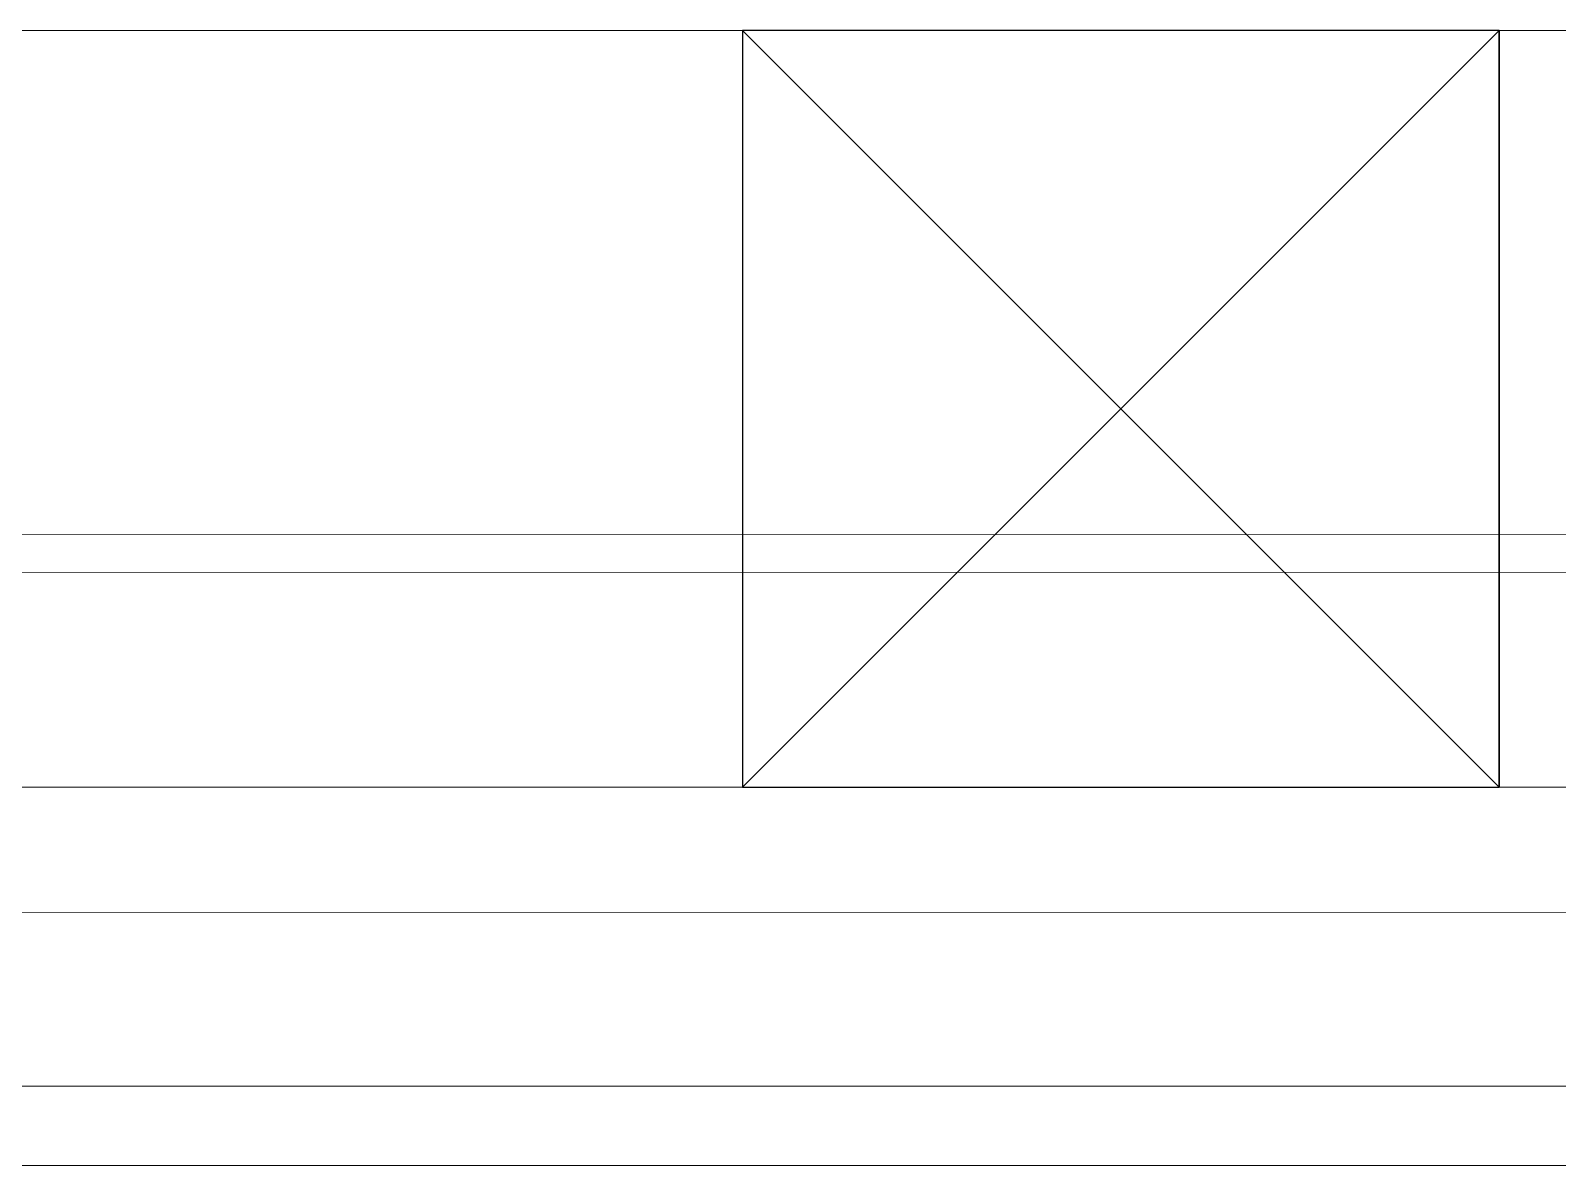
# Model space of a CAD drawing. Header units: millimetres. Extents: x -159872 to 386485, y -250577 to 158966.
# Drawn here: x 368363.1 to 368423.6, y 11313.4 to 11358.4 of the extents above; entities that cross this region are included whole.
import ezdxf

# ---------------------------------------------------------------- set-up
doc = ezdxf.new("R2010")
doc.units = ezdxf.units.MM
doc.layers.get('0').update_dxf_attribs({"lineweight": 25})
for name, color, linetype, lineweight in [('LDS-equipment-kitchen equipment', 3, 'Continuous', 13), ('WS-Fabs', 252, 'Continuous', 13), ('WS-FRAME HIDDEN', 68, 'Continuous', 5)]:
    doc.layers.add(name, color=color, linetype=linetype, lineweight=lineweight)

# ---------------------------------------------------------------- blocks, each defined once
blk = doc.blocks.new('30 X 30 HIDDEN SECTION_3')
at = {"layer": 'WS-FRAME HIDDEN', "color": 7, "lineweight": 25}
blk.add_polyline3d([(0, -30, 0), (-30, -30, 0), (-30, 0, 0), (0, 0, 0), (0, -30, 0)], dxfattribs=at)
at = {"layer": 'WS-FRAME HIDDEN', "color": 7, "lineweight": 25, "transparency": 33554687}
for points in [[(-30, 0, 0), (0, -30, 0)], [(-30, -30, 0), (0, 0, 0)], [(-30, -30, 0), (0, -30, 0)]]:
    blk.add_polyline3d(points, dxfattribs=at)
blk = doc.blocks.new('Group-326')
at = {"layer": 'LDS-equipment-kitchen equipment', "color": 7, "lineweight": 5, "flags": 128}
for points in [[(307567.772, 47815.923), (307567.772, 47785.923), (308332.772, 47785.923), (308332.772, 47815.923), (307567.772, 47815.923)], [(307567.739, 47785.918), (307567.739, 47770.914), (308332.772, 47770.914), (308332.772, 47785.918), (307567.739, 47785.918)]]:
    blk.add_lwpolyline(points, close=True, dxfattribs=at)
at = {"layer": 'LDS-equipment-kitchen equipment', "color": 7, "xscale": -1, "rotation": 89.9999999946682}
blk.add_blockref('30 X 30 HIDDEN SECTION_3', (307717.772, 47785.923), dxfattribs=at)
blk = doc.blocks.new('A$C7a11c87d')
at = {"layer": 'WS-Fabs', "color": 7, "lineweight": 5}
for points in [[(3396.614, 350.135, 0), (3396.595, 20.135, 0)], [(3411.594, 15.135, 0), (3411.614, 350.135, 0)], [(3411.614, 350.135, 0), (3410.114, 350.135, 0), (3410.094, 15.135, 0), (3411.594, 15.135, 0), (3411.614, 350.135, 0)]]:
    blk.add_polyline3d(points, dxfattribs=at)
blk = doc.blocks.new('A$C9600e4bc')
at = {"linetype": 'Continuous', "transparency": 33554687}
blk.add_polyline3d([(0, 1395, 0), (0, 645, 0)], dxfattribs=at)
blk = doc.blocks.new('Group-338')
at = {"layer": 'LDS-equipment-kitchen equipment'}
blk.add_blockref('Group-326', (0, 0), dxfattribs=at)
at = {"layer": 'LDS-equipment-kitchen equipment', "rotation": 89.9999999946682}
blk.add_blockref('A$C7a11c87d', (307867.854, 44384.333), dxfattribs=at)
at = {"layer": 'LDS-equipment-kitchen equipment', "xscale": -1, "rotation": 89.99982067775127}
blk.add_blockref('A$C9600e4bc', (309027.878, 47774.052), dxfattribs=at)

msp = doc.modelspace()

# ---------------------------------------------------------------- block references
at = {"layer": 'LDS-equipment-kitchen equipment', "color": 7}
msp.add_blockref('Group-338', (60673.51323, -36457.51522), dxfattribs=at)

doc.saveas('drawing.dxf')
